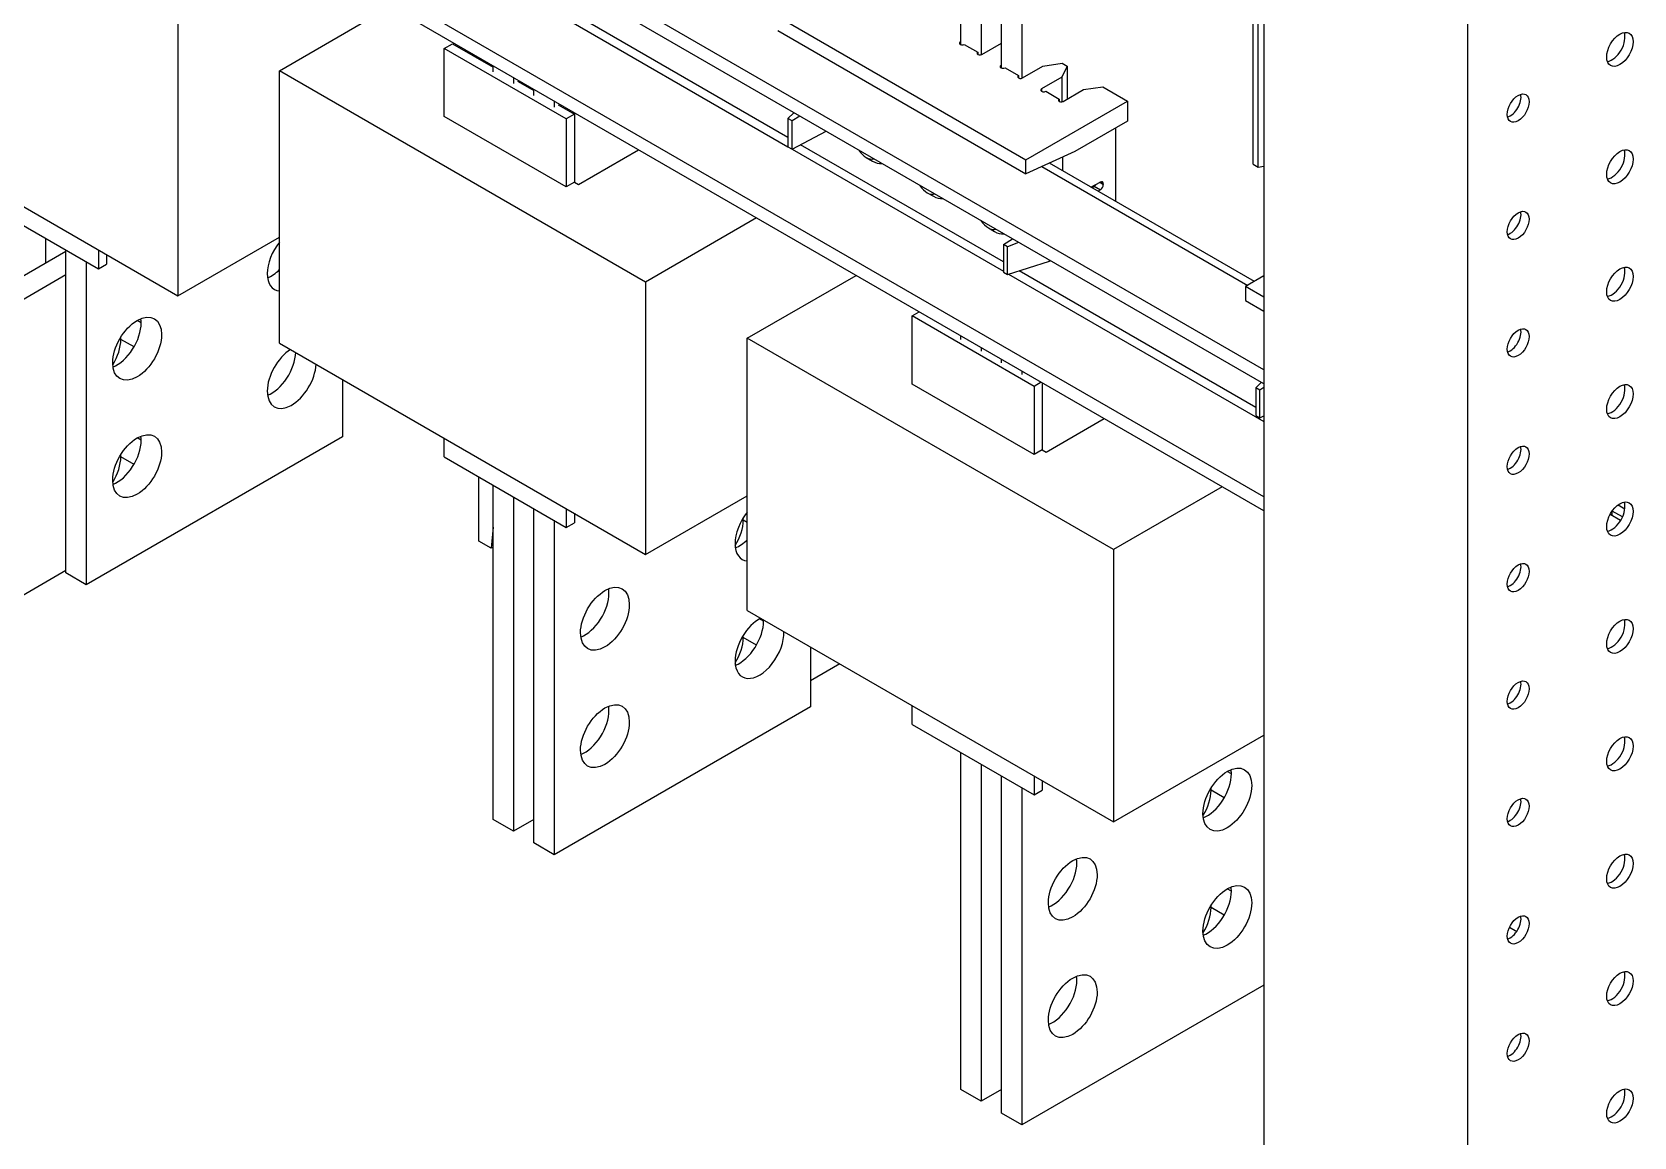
# Model space of a CAD drawing. Header units: millimetres. Extents: x -116965 to 323937, y 291661 to 566926.
# Drawn here: x -11218.1 to -11059, y 326078.7 to 326188.5 of the extents above; entities that cross this region are included whole.
import ezdxf

# ---------------------------------------------------------------- set-up
doc = ezdxf.new("R2010")
doc.units = ezdxf.units.MM
doc.layers.add('ALPHA', color=255, linetype='Continuous')

msp = doc.modelspace()

# ---------------------------------------------------------------- linework, layer by layer
at = {"layer": 'ALPHA'}
for p, q in [((-11095.787714, 326358.821732), (-11095.787714, 325892.252257)), ((-11075.584663, 326347.157495), (-11075.584663, 325880.58802)), ((-11095.787714, 326154.930871), (-11245.896382, 326241.596151)), ((-11095.787714, 326153.531163), (-11245.896382, 326240.196443)), ((-11095.787714, 326142.333495), (-11245.896382, 326228.998775)), ((-11095.787714, 326140.933787), (-11245.896382, 326227.599067)), ((-11125.890259, 326187.24911), (-11125.890259, 326202.098169)), ((-11121.849649, 326184.916263), (-11121.849649, 326202.088135)), ((-11123.869954, 326200.931745), (-11123.869954, 326186.245986)), ((-11119.829344, 326200.921712), (-11119.829344, 326183.913138)), ((-11096.845525, 326175.370802), (-11096.845525, 326196.366428)), ((-11096.346146, 326175.082485), (-11096.346146, 326196.078112)), ((-11193.57048, 326184.657154), (-11182.544643, 326191.022924)), ((-11167.611178, 326191.265903), (-11143.062853, 326177.092921)), ((-11143.062853, 326178.02606), (-11166.571779, 326191.598945)), ((-11203.672005, 326189.353563), (-11203.672005, 326162.292533)), ((-11144.073005, 326190.040224), (-11119.425283, 326175.809855)), ((-11144.073005, 326188.640516), (-11119.425283, 326174.410147)), ((-11125.890259, 326187.544078), (-11125.950869, 326187.509085)), ((-11125.950869, 326187.509085), (-11125.950869, 326187.2758)), ((-11123.809345, 326186.272676), (-11121.849649, 326187.404107)), ((-11177.206009, 326186.873359), (-11176.397887, 326187.339928)), ((-11177.206009, 326180.108101), (-11177.206009, 326186.873359)), ((-11165.084178, 326179.874816), (-11177.206009, 326186.873359)), ((-11176.397887, 326187.339928), (-11172.357276, 326185.007081)), ((-11125.546807, 326187.2758), (-11124.213406, 326186.50596)), ((-11124.213406, 326186.50596), (-11124.213406, 326186.272676)), ((-11193.57048, 326157.596124), (-11193.57048, 326184.657154)), ((-11157.204988, 326163.661527), (-11193.57048, 326184.657154)), ((-11172.357276, 326184.540511), (-11172.357276, 326185.141245)), ((-11121.849649, 326185.21123), (-11121.910258, 326185.176237)), ((-11121.910258, 326185.176237), (-11121.910258, 326184.942953)), ((-11121.506197, 326184.942953), (-11120.172796, 326184.173113)), ((-11119.768735, 326183.939828), (-11117.74843, 326185.106252)), ((-11117.74843, 326185.106252), (-11115.836393, 326185.402045)), ((-11115.337014, 326185.113729), (-11115.849343, 326184.009814)), ((-11115.836393, 326185.402045), (-11115.337014, 326185.113729)), ((-11115.337014, 326185.113729), (-11115.337014, 326181.832789)), ((-11240.037497, 326183.28816), (-11203.672005, 326162.292533)), ((-11170.336971, 326183.974821), (-11170.336971, 326183.374088)), ((-11169.93291, 326183.607372), (-11168.316666, 326182.674233)), ((-11168.316666, 326182.207664), (-11168.316666, 326182.808397)), ((-11120.172796, 326184.173113), (-11120.172796, 326183.939828)), ((-11115.849343, 326184.009814), (-11117.869648, 326182.84339)), ((-11117.869648, 326182.84339), (-11117.869648, 326182.610105)), ((-11117.465587, 326182.610105), (-11116.132186, 326181.840266)), ((-11115.849343, 326184.009814), (-11115.849343, 326181.565402)), ((-11115.728125, 326181.606981), (-11113.70782, 326182.773405)), ((-11113.70782, 326182.773405), (-11111.795782, 326183.069198)), ((-11111.795782, 326183.069198), (-11109.323758, 326181.641974)), ((-11166.296361, 326181.641974), (-11166.296361, 326181.04124)), ((-11165.8923, 326181.274525), (-11164.276056, 326180.341386)), ((-11119.425283, 326175.809855), (-11109.323758, 326181.641974)), ((-11116.132186, 326181.840266), (-11116.132186, 326181.606981)), ((-11109.323758, 326181.641974), (-11109.323758, 326179.654388)), ((-11165.084178, 326173.109559), (-11177.206009, 326180.108101)), ((-11164.276056, 326180.341386), (-11165.084178, 326179.874816)), ((-11165.084178, 326179.874816), (-11165.084178, 326173.109559)), ((-11164.276056, 326180.341386), (-11164.276056, 326173.576129)), ((-11143.062853, 326179.892338), (-11142.475017, 326180.48609)), ((-11142.658792, 326179.659053), (-11143.062853, 326179.892338)), ((-11143.062853, 326179.892338), (-11143.062853, 326177.092921)), ((-11141.884341, 326180.145063), (-11142.658792, 326179.659053)), ((-11142.658792, 326176.859637), (-11142.658792, 326179.659053)), ((-11109.323758, 326179.654388), (-11114.576551, 326176.621686)), ((-11142.658792, 326176.859637), (-11139.279372, 326178.641084)), ((-11110.535941, 326178.954534), (-11110.535941, 326171.683913)), ((-11163.871995, 326173.342844), (-11157.896921, 326176.792555)), ((-11143.062853, 326177.092921), (-11142.658792, 326176.859637)), ((-11142.658792, 326176.859637), (-11121.647619, 326164.72883)), ((-11121.647619, 326165.661969), (-11141.813937, 326177.304998)), ((-11114.576551, 326176.621103), (-11119.425283, 326174.410147)), ((-11114.576551, 326176.621686), (-11114.576551, 326176.621103)), ((-11135.284678, 326176.031476), (-11134.678586, 326175.681549)), ((-11119.425283, 326174.410147), (-11119.425283, 326175.809855)), ((-11117.844972, 326175.130747), (-11097.403958, 326163.329122)), ((-11096.734487, 326163.715641), (-11117.096874, 326175.47187)), ((-11115.796195, 326176.064961), (-11115.788734, 326176.060654)), ((-11115.788734, 326176.060654), (-11115.788734, 326174.716615)), ((-11096.845525, 326175.370802), (-11096.346146, 326175.082485)), ((-11096.346146, 326175.082485), (-11095.787714, 326175.168875)), ((-11164.276056, 326173.576129), (-11165.084178, 326173.109559)), ((-11164.276056, 326173.576129), (-11163.871995, 326173.342844)), ((-11112.971991, 326173.090368), (-11112.040593, 326173.590554)), ((-11112.960307, 326173.083622), (-11112.960307, 326173.096643)), ((-11112.868047, 326173.030356), (-11112.640254, 326173.176656)), ((-11112.640254, 326173.176656), (-11112.034163, 326172.826729)), ((-11111.748124, 326173.341249), (-11112.112784, 326173.551786)), ((-11112.051361, 326173.584772), (-11111.748124, 326173.409697)), ((-11111.748124, 326173.409697), (-11111.748124, 326173.341249)), ((-11223.673026, 326171.97385), (-11211.551195, 326164.975308)), ((-11129.223763, 326172.532205), (-11128.617671, 326172.182278)), ((-11112.034163, 326172.826729), (-11112.261955, 326172.680428)), ((-11146.179151, 326170.027297), (-11157.204988, 326163.661527)), ((-11123.162847, 326169.032934), (-11122.556756, 326168.683007)), ((-11243.269985, 326150.265176), (-11214.783683, 326166.71175)), ((-11216.803988, 326168.00801), (-11216.803988, 326165.545327)), ((-11214.783683, 326134.751741), (-11214.783683, 326166.841586)), ((-11211.551195, 326166.841586), (-11211.551195, 326164.975308)), ((-11203.672005, 326162.292533), (-11193.57048, 326168.124652)), ((-11121.647619, 326167.391648), (-11120.770499, 326167.954981)), ((-11121.647619, 326167.391648), (-11121.647619, 326164.639595)), ((-11121.243558, 326167.158363), (-11121.647619, 326167.391648)), ((-11120.155084, 326167.599671), (-11121.243558, 326167.158363)), ((-11121.243558, 326164.40631), (-11121.243558, 326167.158363)), ((-11212.763378, 326165.675162), (-11212.763378, 326133.585318)), ((-11211.551195, 326164.975308), (-11210.743073, 326165.441877)), ((-11210.743073, 326166.375016), (-11210.743073, 326165.441877)), ((-11121.243558, 326164.40631), (-11117.081729, 326165.739835)), ((-11117.081729, 326165.739835), (-11117.081729, 326165.825268)), ((-11117.081729, 326165.739835), (-11117.005046, 326165.780995)), ((-11214.783683, 326164.378903), (-11241.24968, 326149.098753)), ((-11157.204988, 326163.661527), (-11157.204988, 326136.600498)), ((-11147.103463, 326158.074949), (-11136.29027, 326164.317949)), ((-11121.647619, 326164.639595), (-11121.243558, 326164.40631)), ((-11121.144161, 326164.438159), (-11095.787714, 326149.798607)), ((-11096.595836, 326151.198315), (-11120.104762, 326164.771201)), ((-11095.787714, 326164.262261), (-11097.605988, 326163.212479)), ((-11095.787714, 326162.162698), (-11097.605988, 326163.212479)), ((-11097.605988, 326163.212479), (-11097.605988, 326161.812771)), ((-11130.738992, 326160.291154), (-11130.027324, 326160.702035)), ((-11097.605988, 326161.812771), (-11095.787714, 326160.76299)), ((-11207.308554, 326159.596566), (-11207.712615, 326159.829851)), ((-11130.738992, 326153.525896), (-11130.738992, 326160.291154)), ((-11118.617161, 326153.292612), (-11130.738992, 326160.291154)), ((-11209.32886, 326157.963573), (-11209.32886, 326158.183857)), ((-11208.018635, 326157.207114), (-11209.32886, 326157.963573)), ((-11193.57048, 326157.596124), (-11157.204988, 326136.600498)), ((-11147.103463, 326131.013919), (-11147.103463, 326158.074949)), ((-11110.737971, 326137.079322), (-11147.103463, 326158.074949)), ((-11125.890259, 326157.958306), (-11125.890259, 326158.3135)), ((-11123.869954, 326157.147076), (-11123.869954, 326156.791883)), ((-11121.849649, 326155.625459), (-11121.849649, 326155.980653)), ((-11187.307534, 326153.980211), (-11187.307534, 326148.282256)), ((-11119.829344, 326154.814229), (-11119.829344, 326154.459035)), ((-11118.617161, 326146.527354), (-11130.738992, 326153.525896)), ((-11117.905493, 326153.703493), (-11118.617161, 326153.292612)), ((-11118.617161, 326153.292612), (-11118.617161, 326146.527354)), ((-11117.809039, 326153.647805), (-11117.809039, 326146.993924)), ((-11096.595836, 326153.153829), (-11096.059944, 326153.688335)), ((-11096.191775, 326152.920544), (-11096.595836, 326153.153829)), ((-11096.595836, 326153.153829), (-11096.595836, 326150.401775)), ((-11095.787714, 326153.170235), (-11096.191775, 326152.920544)), ((-11096.191775, 326150.168491), (-11096.191775, 326152.920544)), ((-11117.404978, 326146.760639), (-11111.642548, 326150.08758)), ((-11096.595836, 326150.401775), (-11096.191775, 326150.168491)), ((-11096.191775, 326150.168491), (-11095.787714, 326150.375551)), ((-11187.307534, 326148.282256), (-11212.763378, 326133.585318)), ((-11207.308554, 326147.932329), (-11207.712615, 326148.165614)), ((-11177.206009, 326146.281814), (-11177.206009, 326148.148092)), ((-11209.32886, 326146.299336), (-11209.32886, 326146.51962)), ((-11208.018635, 326145.542877), (-11209.32886, 326146.299336)), ((-11177.206009, 326146.281814), (-11165.084178, 326139.283272)), ((-11117.809039, 326146.993924), (-11118.617161, 326146.527354)), ((-11117.809039, 326146.993924), (-11117.404978, 326146.760639)), ((-11173.77149, 326137.901086), (-11173.77149, 326144.298894)), ((-11172.357276, 326110.256844), (-11172.357276, 326143.482397)), ((-11099.924778, 326143.322322), (-11110.737971, 326137.079322)), ((-11170.336971, 326142.315974), (-11170.336971, 326109.09042)), ((-11157.204988, 326136.600498), (-11147.103463, 326142.432616)), ((-11060.620814, 326141.509152), (-11059.940889, 326141.116597)), ((-11168.316666, 326107.923997), (-11168.316666, 326141.14955)), ((-11166.296361, 326139.983126), (-11166.296361, 326106.757573)), ((-11165.084178, 326141.14955), (-11165.084178, 326139.283272)), ((-11165.084178, 326139.283272), (-11164.276056, 326139.749842)), ((-11164.276056, 326140.682981), (-11164.276056, 326139.749842)), ((-11147.507524, 326140.000648), (-11147.507524, 326140.220932)), ((-11147.103463, 326139.767363), (-11147.507524, 326140.000648)), ((-11060.363807, 326139.961061), (-11061.410079, 326140.565126)), ((-11061.240497, 326140.84595), (-11061.240497, 326140.467218)), ((-11060.172848, 326140.31738), (-11061.196977, 326140.908661)), ((-11172.357276, 326139.304148), (-11172.559307, 326137.201231)), ((-11172.559307, 326137.201231), (-11173.77149, 326137.901086)), ((-11172.357276, 326137.317874), (-11172.559307, 326137.201231)), ((-11110.737971, 326137.079322), (-11110.737971, 326110.018293)), ((-11214.783683, 326134.985026), (-11241.24968, 326119.704876)), ((-11212.763378, 326133.585318), (-11214.783683, 326134.751741)), ((-11147.103463, 326131.013919), (-11110.737971, 326110.018293)), ((-11145.487219, 326129.969404), (-11145.89128, 326130.202689)), ((-11147.507524, 326128.336411), (-11147.507524, 326128.556695)), ((-11146.197299, 326127.579953), (-11147.507524, 326128.336411)), ((-11140.840517, 326127.398006), (-11140.840517, 326121.454511)), ((-11137.915636, 326125.709325), (-11140.840517, 326124.020644)), ((-11140.840517, 326121.454511), (-11166.296361, 326106.757573)), ((-11130.738992, 326119.699609), (-11130.738992, 326121.565887)), ((-11130.738992, 326119.699609), (-11118.617161, 326112.701067)), ((-11110.737971, 326110.018293), (-11095.787714, 326118.649828)), ((-11125.890259, 326083.429099), (-11125.890259, 326116.900193)), ((-11123.869954, 326115.733769), (-11123.869954, 326082.262676)), ((-11121.849649, 326081.096252), (-11121.849649, 326114.567345)), ((-11118.617161, 326114.567345), (-11118.617161, 326112.701067)), ((-11099.020202, 326114.805896), (-11099.424263, 326115.039181)), ((-11119.829344, 326113.400922), (-11119.829344, 326079.929828)), ((-11118.617161, 326112.701067), (-11117.809039, 326113.167637)), ((-11117.809039, 326114.100776), (-11117.809039, 326113.167637)), ((-11101.040507, 326113.172903), (-11101.040507, 326113.393187)), ((-11099.730282, 326112.416445), (-11101.040507, 326113.172903)), ((-11170.336971, 326109.09042), (-11172.357276, 326110.256844)), ((-11168.316666, 326110.256844), (-11170.336971, 326109.09042)), ((-11166.296361, 326106.757573), (-11168.316666, 326107.923997)), ((-11099.020202, 326103.14166), (-11099.424263, 326103.374944)), ((-11101.040507, 326101.508666), (-11101.040507, 326101.728951)), ((-11099.730282, 326100.752208), (-11101.040507, 326101.508666)), ((-11071.399701, 326099.559047), (-11070.678251, 326099.142518)), ((-11095.787714, 326093.81027), (-11119.829344, 326079.929828)), ((-11123.869954, 326082.262676), (-11125.890259, 326083.429099)), ((-11121.849649, 326083.429099), (-11123.869954, 326082.262676)), ((-11119.829344, 326079.929828), (-11121.849649, 326081.096252))]:
    msp.add_line(p, q, dxfattribs=at)
for centre, major_axis, start_param, end_param in [((-11125.748838, 326187.392442), (-0.285714, 0), 5.4977871438, 8.6393797974), ((-11060.432374, 326186.774238), (0.928571, 1.608333), 2.3561944902, 8.6393797974), ((-11061.240497, 326187.240807), (0.928571, 1.608333), 3.5917893435, 5.8329886172), ((-11124.011376, 326186.389318), (-0.285714, 0), 5.4977871438, 8.6393797974), ((-11121.708228, 326185.059595), (-0.285714, 0), 5.4977871438, 8.6393797974), ((-11119.970765, 326184.056471), (-0.285714, 0), 5.4977871438, 8.6393797974), ((-11117.667618, 326182.726748), (-0.285714, 0), 5.4977871438, 8.6393797974), ((-11115.930155, 326181.723623), (-0.285714, 0), 5.4977871438, 8.6393797974), ((-11070.5339, 326180.942119), (0.771429, 1.336153), 2.3561944902, 8.6393797974), ((-11071.342022, 326181.408689), (0.771429, 1.336153), 3.692878252, 5.7318997087), ((-11135.284678, 326177.384527), (-0.828571, 1.435128), 1.6734785186, 3.0389104618), ((-11060.432374, 326175.110001), (0.928571, 1.608333), 2.3561944902, 8.6393797974), ((-11061.240497, 326175.576571), (0.928571, 1.608333), 3.5917893435, 5.8329886172), ((-11134.678586, 326177.734454), (-1.257143, 2.177435), 2.3561944902, 2.9066760324), ((-11117.000917, 326175.360799), (0.857143, 1.484615), 5.4977871438, 5.5032970467), ((-11129.223763, 326173.885256), (-0.828571, 1.435128), 1.6734785186, 3.0389104618), ((-11112.657261, 326173.516213), (0.214286, 0.371154), 3.9831392608, 4.6394310534), ((-11112.05117, 326173.234734), (0.214286, 0.371154), 5.4977871438, 7.0336768855), ((-11112.05117, 326173.166286), (0.214286, 0.371154), 3.9831392608, 5.4977871438), ((-11128.617671, 326174.235183), (-1.257143, 2.177435), 2.3561944902, 2.9066760324), ((-11070.5339, 326169.277883), (0.771429, 1.336153), 2.3561944902, 8.6393797974), ((-11071.342022, 326169.744452), (0.771429, 1.336153), 3.692878252, 5.7318997087), ((-11123.162847, 326170.385985), (-0.828571, 1.435128), 1.6734785186, 3.0389104618), ((-11122.556756, 326170.735912), (-1.257143, 2.177435), 2.3561944902, 2.9066760324), ((-11192.358297, 326165.895254), (1.714286, 2.96923), 1.308996939, 2.3561944902), ((-11060.432374, 326163.445764), (0.928571, 1.608333), 2.3561944902, 8.6393797974), ((-11061.240497, 326163.912334), (0.928571, 1.608333), 3.5917893435, 5.8329886172), ((-11192.358297, 326165.895254), (1.714286, 2.96923), 2.3561944902, 3.4033920414), ((-11194.378602, 326167.061678), (1.714286, 2.96923), 3.7717298997, 4.2668277264), ((-11207.712615, 326157.030434), (1.714286, 2.96923), 2.3561944902, 8.6393797974), ((-11209.732921, 326158.196858), (1.714286, 2.96923), 3.7717298997, 5.4977871438), ((-11209.732921, 326158.196858), (1.714286, 2.96923), 5.4977871438, 5.6530480611), ((-11209.732921, 326158.196858), (1.714286, 2.96923), 5.4977871438, 5.6530480611), ((-11070.5339, 326157.613646), (0.771429, 1.336153), 2.3561944902, 8.6393797974), ((-11071.342022, 326158.080215), (0.771429, 1.336153), 3.692878252, 5.7318997087), ((-11211.753226, 326156.563864), (1.714286, 2.96923), 4.6606143815, 5.4977871438), ((-11192.358297, 326154.231017), (1.714286, 2.96923), 0.832243938, 2.3561944902), ((-11194.378602, 326155.397441), (1.714286, 2.96923), 3.7717298997, 5.4509413691), ((-11192.358297, 326154.231017), (1.714286, 2.96923), 2.3561944902, 5.4509413691), ((-11060.432374, 326151.781527), (0.928571, 1.608333), 2.3561944902, 8.6393797974), ((-11061.240497, 326152.248097), (0.928571, 1.608333), 3.5917893435, 5.8329886172), ((-11207.712615, 326145.366197), (1.714286, 2.96923), 2.3561944902, 8.6393797974), ((-11209.732921, 326146.532621), (1.714286, 2.96923), 3.7717298997, 5.4977871438), ((-11209.732921, 326146.532621), (1.714286, 2.96923), 5.4977871438, 5.6530480611), ((-11209.732921, 326146.532621), (1.714286, 2.96923), 5.4977871438, 5.6530480611), ((-11211.753226, 326144.899628), (1.714286, 2.96923), 4.6606143815, 5.4977871438), ((-11070.5339, 326145.949409), (0.771429, 1.336153), 2.3561944902, 8.6393797974), ((-11071.342022, 326146.415978), (0.771429, 1.336153), 3.692878252, 5.7318997087), ((-11060.432374, 326140.11729), (0.928571, 1.608333), 2.3561944902, 8.6393797974), ((-11061.240497, 326140.58386), (0.928571, 1.608333), 3.5917893435, 5.8329886172), ((-11145.89128, 326139.067509), (1.714286, 2.96923), 1.308996939, 2.3561944902), ((-11149.93189, 326138.60094), (1.714286, 2.96923), 4.6606143815, 5.4977871438), ((-11147.911585, 326140.233933), (1.714286, 2.96923), 3.7717298997, 4.2668277264), ((-11145.89128, 326139.067509), (1.714286, 2.96923), 2.3561944902, 3.4033920414), ((-11070.5339, 326134.285172), (0.771429, 1.336153), 2.3561944902, 8.6393797974), ((-11071.342022, 326134.751741), (0.771429, 1.336153), 3.692878252, 5.7318997087), ((-11161.245598, 326130.202689), (1.714286, 2.96923), 2.3561944902, 8.6393797974), ((-11163.265904, 326131.369113), (1.714286, 2.96923), 3.7717298997, 5.4977871438), ((-11163.265904, 326131.369113), (1.714286, 2.96923), 5.4977871438, 5.6530480611), ((-11145.89128, 326127.403272), (1.714286, 2.96923), 0.7447766592, 2.3561944902), ((-11060.432374, 326128.453054), (0.928571, 1.608333), 2.3561944902, 8.6393797974), ((-11061.240497, 326128.919623), (0.928571, 1.608333), 3.5917893435, 5.8329886172), ((-11145.89128, 326127.403272), (1.714286, 2.96923), 2.3561944902, 5.538408648), ((-11147.911585, 326128.569696), (1.714286, 2.96923), 3.7717298997, 5.4977871438), ((-11147.911585, 326128.569696), (1.714286, 2.96923), 5.4977871438, 5.538408648), ((-11147.911585, 326128.569696), (1.714286, 2.96923), 5.4977871438, 5.538408648), ((-11149.93189, 326126.936703), (1.714286, 2.96923), 4.6606143815, 5.4977871438), ((-11070.5339, 326122.620935), (0.771429, 1.336153), 2.3561944902, 8.6393797974), ((-11071.342022, 326123.087505), (0.771429, 1.336153), 3.692878252, 5.7318997087), ((-11161.245598, 326118.538452), (1.714286, 2.96923), 2.3561944902, 8.6393797974), ((-11163.265904, 326119.704876), (1.714286, 2.96923), 3.7717298997, 5.4977871438), ((-11163.265904, 326119.704876), (1.714286, 2.96923), 5.4977871438, 5.6530480611), ((-11060.432374, 326116.788817), (0.928571, 1.608333), 2.3561944902, 8.6393797974), ((-11061.240497, 326117.255386), (0.928571, 1.608333), 3.5917893435, 5.8329886172), ((-11099.424263, 326112.239764), (1.714286, 2.96923), 2.3561944902, 8.6393797974), ((-11101.444568, 326113.406188), (1.714286, 2.96923), 3.7717298997, 5.4977871438), ((-11101.444568, 326113.406188), (1.714286, 2.96923), 5.4977871438, 5.6530480611), ((-11101.444568, 326113.406188), (1.714286, 2.96923), 5.4977871438, 5.6530480611), ((-11103.464873, 326111.773195), (1.714286, 2.96923), 4.6606143815, 5.4977871438), ((-11070.5339, 326110.956698), (0.771429, 1.336153), 2.3561944902, 8.6393797974), ((-11071.342022, 326111.423268), (0.771429, 1.336153), 3.692878252, 5.7318997087), ((-11114.778581, 326103.374944), (1.714286, 2.96923), 2.3561944902, 8.6393797974), ((-11116.798886, 326104.541368), (1.714286, 2.96923), 5.4977871438, 5.6530480611), ((-11060.432374, 326105.12458), (0.928571, 1.608333), 2.3561944902, 8.6393797974), ((-11061.240497, 326105.591149), (0.928571, 1.608333), 3.5917893435, 5.8329886172), ((-11116.798886, 326104.541368), (1.714286, 2.96923), 3.7717298997, 5.4977871438), ((-11099.424263, 326100.575527), (1.714286, 2.96923), 2.3561944902, 8.6393797974), ((-11101.444568, 326101.741951), (1.714286, 2.96923), 3.7717298997, 5.4977871438), ((-11101.444568, 326101.741951), (1.714286, 2.96923), 5.4977871438, 5.6530480611), ((-11101.444568, 326101.741951), (1.714286, 2.96923), 5.4977871438, 5.6530480611), ((-11103.464873, 326100.108958), (1.714286, 2.96923), 4.6606143815, 5.4977871438), ((-11070.5339, 326099.292461), (0.771429, 1.336153), 2.3561944902, 8.6393797974), ((-11071.342022, 326099.759031), (0.771429, 1.336153), 3.692878252, 5.7318997087), ((-11114.778581, 326091.710707), (1.714286, 2.96923), 2.3561944902, 8.6393797974), ((-11060.432374, 326093.460343), (0.928571, 1.608333), 2.3561944902, 8.6393797974), ((-11061.240497, 326093.926912), (0.928571, 1.608333), 3.5917893435, 5.8329886172), ((-11116.798886, 326092.877131), (1.714286, 2.96923), 3.7717298997, 5.4977871438), ((-11116.798886, 326092.877131), (1.714286, 2.96923), 5.4977871438, 5.6530480611), ((-11070.5339, 326087.628225), (0.771429, 1.336153), 2.3561944902, 8.6393797974), ((-11071.342022, 326088.094794), (0.771429, 1.336153), 3.692878252, 5.7318997087), ((-11060.432374, 326081.796106), (0.928571, 1.608333), 2.3561944902, 8.6393797974), ((-11061.240497, 326082.262676), (0.928571, 1.608333), 3.5917893435, 5.8329886172)]:
    msp.add_ellipse(centre, major_axis=major_axis, ratio=0.5773502692, start_param=start_param, end_param=end_param, dxfattribs=at)

doc.saveas('drawing.dxf')
